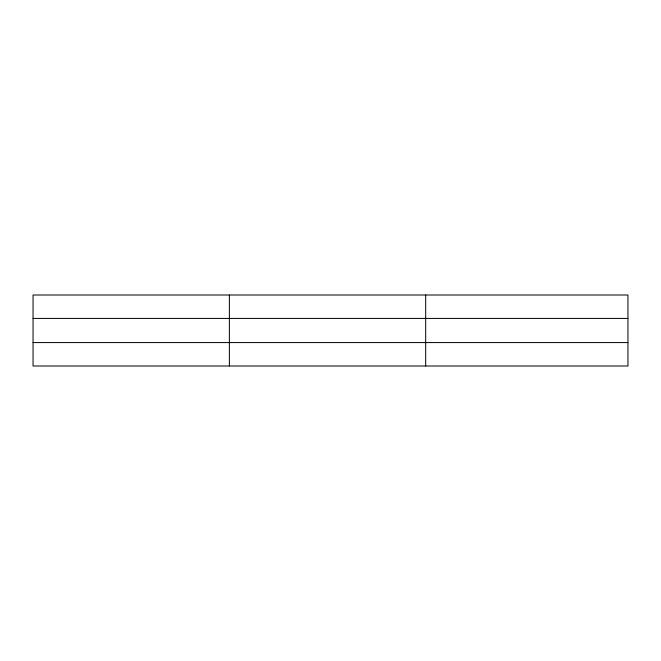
<?xml version="1.0" encoding="UTF-8"?>
<svg xmlns="http://www.w3.org/2000/svg" width="661" height="661" viewBox="0 0 661 661"><rect width="100%" height="100%" fill="white"/><g stroke="black" fill="none" stroke-linecap="round" stroke-linejoin="round"><path stroke-width="0.99" d="M229.367 365.996L229.367 295.004M425.684 365.996L425.684 295.004M627.95 342.572L627.95 365.996L33.05 365.996L33.05 295.004L627.95 295.004L627.95 342.572L33.05 342.572M33.05 318.428L627.95 318.428"/></g></svg>
